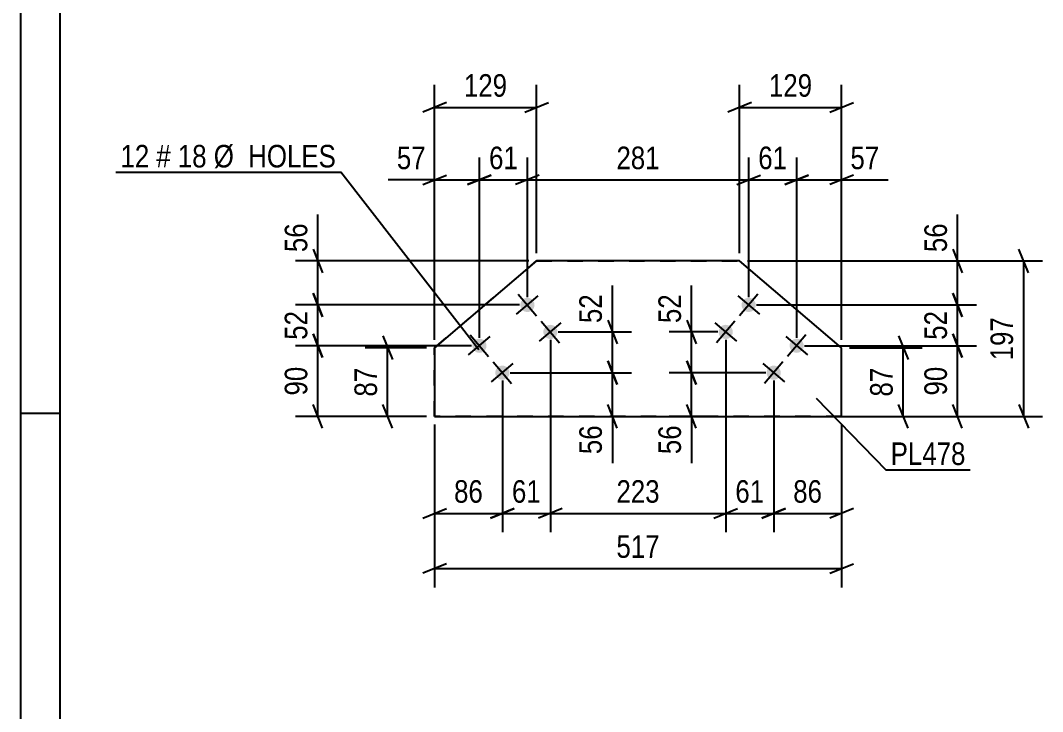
# Model space of a CAD drawing. Header units: millimetres. Extents: x 0 to 1189, y 0 to 841.
# Drawn here: x 0 to 129.7, y 111.2 to 198.9 of the extents above; entities that cross this region are included whole.
import ezdxf

# ---------------------------------------------------------------- set-up
doc = ezdxf.new("R2010")
doc.units = ezdxf.units.MM
doc.linetypes.add('DXK_LINE_DOT2', pattern=[3.9198, 1.9599, -1.9599])
doc.styles.add('Arial Narrow', font='ARIALN.TTF', dxfattribs={"height": 0.2})

# ---------------------------------------------------------------- blocks, each defined once
blk = doc.blocks.new('Unknown-570385304-1115')
at = {"color": 5, "linetype": 'Continuous'}
for p, q in [((0, 841), (0, 0)), ((5, 836), (5, 5)), ((5, 149), (0, 149))]:
    blk.add_line(p, q, dxfattribs=at)
blk = doc.blocks.new('Bolt-570385304-1989 - 1935')
at = {"linetype": 'Continuous'}
for points in [[(63.67, 163.38), (63.8, 163.51), (63.96, 163.61), (64.14, 163.67), (64.33, 163.69), (64.52, 163.68), (64.7, 163.63), (64.86, 163.54), (65, 163.41), (65.12, 163.26), (65.2, 163.09), (65.24, 162.91), (65.25, 162.72), (65.21, 162.54), (65.14, 162.36), (65.03, 162.21), (64.9, 162.08), (64.73, 161.98), (64.56, 161.92), (64.37, 161.89), (64.18, 161.91), (64, 161.96), (63.84, 162.05), (63.7, 162.18), (63.58, 162.33), (63.5, 162.5), (63.46, 162.68), (63.45, 162.87), (63.49, 163.05), (63.56, 163.23)], [(66.58, 159.95), (66.72, 160.08), (66.88, 160.18), (67.06, 160.24), (67.24, 160.27), (67.43, 160.25), (67.61, 160.2), (67.78, 160.11), (67.92, 159.99), (68.03, 159.84), (68.12, 159.67), (68.16, 159.48), (68.16, 159.3), (68.13, 159.11), (68.06, 158.94), (67.95, 158.78), (67.81, 158.65), (67.65, 158.55), (67.47, 158.49), (67.29, 158.47), (67.1, 158.48), (66.92, 158.54), (66.75, 158.63), (66.61, 158.75), (66.5, 158.9), (66.42, 159.07), (66.37, 159.25), (66.37, 159.44), (66.4, 159.63), (66.48, 159.8)], [(57.57, 158.19), (57.71, 158.32), (57.87, 158.42), (58.05, 158.48), (58.24, 158.51), (58.42, 158.49), (58.6, 158.44), (58.77, 158.35), (58.91, 158.23), (59.03, 158.08), (59.11, 157.91), (59.15, 157.72), (59.15, 157.54), (59.12, 157.35), (59.05, 157.18), (58.94, 157.02), (58.8, 156.89), (58.64, 156.8), (58.47, 156.73), (58.28, 156.71), (58.09, 156.72), (57.91, 156.78), (57.75, 156.87), (57.6, 156.99), (57.49, 157.14), (57.41, 157.31), (57.37, 157.49), (57.36, 157.68), (57.4, 157.87), (57.47, 158.04)], [(60.49, 154.77), (60.63, 154.9), (60.79, 155), (60.97, 155.06), (61.15, 155.08), (61.34, 155.07), (61.52, 155.01), (61.69, 154.92), (61.83, 154.8), (61.94, 154.65), (62.02, 154.48), (62.07, 154.3), (62.07, 154.11), (62.04, 153.92), (61.96, 153.75), (61.86, 153.6), (61.72, 153.47), (61.56, 153.37), (61.38, 153.31), (61.2, 153.28), (61.01, 153.3), (60.83, 153.35), (60.66, 153.44), (60.52, 153.56), (60.41, 153.71), (60.33, 153.88), (60.28, 154.07), (60.28, 154.25), (60.31, 154.44), (60.38, 154.61)]]:
    blk.add_hatch(color=1, dxfattribs=at).paths.add_polyline_path(points)
at = {"color": 1, "linetype": 'Continuous'}
for p, q in [((62.98, 161.63), (65.72, 163.96)), ((63.18, 164.17), (65.52, 161.42)), ((65.9, 158.2), (68.64, 160.54)), ((66.1, 160.74), (68.43, 158)), ((56.89, 156.44), (59.63, 158.78)), ((57.09, 158.98), (59.42, 156.24)), ((59.8, 153.02), (62.55, 155.35)), ((60.01, 155.55), (62.34, 152.81))]:
    blk.add_line(p, q, dxfattribs=at)
blk = doc.blocks.new('Part-570385304-1951 - 1935')
at = {"color": 2, "linetype": 'Continuous'}
for p, q in [((65.51, 168.38), (52.56, 157.36)), ((91.28, 168.38), (65.51, 168.38)), ((65.51, 168.38), (65.51, 168.38)), ((104.22, 157.36), (91.28, 168.38)), ((52.56, 157.36), (52.56, 148.63)), ((52.56, 157.36), (52.56, 157.36)), ((104.22, 148.63), (104.22, 157.36)), ((52.56, 148.63), (104.22, 148.63)), ((52.56, 148.63), (52.56, 148.63)), ((104.22, 148.63), (104.22, 148.63))]:
    blk.add_line(p, q, dxfattribs=at)
at = {"color": 7, "linetype": 'DXK_LINE_DOT2'}
for p, q in [((52.56, 157.36), (65.51, 168.38)), ((65.51, 168.38), (91.28, 168.38)), ((52.56, 148.63), (52.56, 157.36)), ((104.22, 148.63), (104.22, 157.36)), ((104.22, 148.63), (52.56, 148.63))]:
    blk.add_line(p, q, dxfattribs=at)
blk = doc.blocks.new('Bolt-570385304-1984 - 1935')
at = {"linetype": 'Continuous'}
for points in [[(91.75, 163.38), (91.89, 163.51), (92.05, 163.61), (92.23, 163.67), (92.41, 163.69), (92.6, 163.68), (92.78, 163.63), (92.95, 163.53), (93.09, 163.41), (93.2, 163.26), (93.28, 163.09), (93.33, 162.91), (93.33, 162.72), (93.3, 162.54), (93.22, 162.36), (93.12, 162.21), (92.98, 162.08), (92.82, 161.98), (92.64, 161.92), (92.46, 161.89), (92.27, 161.91), (92.09, 161.96), (91.92, 162.05), (91.78, 162.18), (91.67, 162.33), (91.59, 162.5), (91.54, 162.68), (91.54, 162.87), (91.57, 163.05), (91.65, 163.23)], [(88.84, 159.95), (88.97, 160.08), (89.13, 160.18), (89.31, 160.24), (89.5, 160.27), (89.68, 160.25), (89.87, 160.2), (90.03, 160.11), (90.17, 159.99), (90.29, 159.84), (90.37, 159.67), (90.41, 159.48), (90.42, 159.29), (90.38, 159.11), (90.31, 158.94), (90.2, 158.78), (90.06, 158.65), (89.9, 158.55), (89.73, 158.49), (89.54, 158.47), (89.35, 158.48), (89.17, 158.54), (89.01, 158.63), (88.86, 158.75), (88.75, 158.9), (88.67, 159.07), (88.63, 159.25), (88.62, 159.44), (88.66, 159.63), (88.73, 159.8)], [(97.84, 158.2), (97.98, 158.32), (98.14, 158.42), (98.32, 158.48), (98.51, 158.51), (98.69, 158.49), (98.87, 158.44), (99.04, 158.35), (99.18, 158.23), (99.3, 158.08), (99.38, 157.91), (99.42, 157.72), (99.42, 157.54), (99.39, 157.35), (99.32, 157.18), (99.21, 157.02), (99.07, 156.89), (98.91, 156.8), (98.73, 156.73), (98.55, 156.71), (98.36, 156.72), (98.18, 156.78), (98.01, 156.87), (97.87, 156.99), (97.76, 157.14), (97.68, 157.31), (97.63, 157.49), (97.63, 157.68), (97.66, 157.87), (97.74, 158.04)], [(94.93, 154.77), (95.06, 154.9), (95.22, 155), (95.4, 155.06), (95.59, 155.08), (95.78, 155.07), (95.96, 155.01), (96.12, 154.92), (96.26, 154.8), (96.38, 154.65), (96.46, 154.48), (96.5, 154.3), (96.51, 154.11), (96.47, 153.92), (96.4, 153.75), (96.29, 153.6), (96.16, 153.47), (95.99, 153.37), (95.82, 153.31), (95.63, 153.28), (95.44, 153.3), (95.26, 153.35), (95.1, 153.44), (94.95, 153.56), (94.84, 153.71), (94.76, 153.88), (94.72, 154.07), (94.71, 154.26), (94.75, 154.44), (94.82, 154.61)]]:
    blk.add_hatch(color=1, dxfattribs=at).paths.add_polyline_path(points)
at = {"color": 1, "linetype": 'Continuous'}
for p, q in [((91.06, 163.96), (93.81, 161.63)), ((93.6, 164.17), (91.27, 161.42)), ((88.15, 160.54), (90.89, 158.2)), ((90.68, 160.74), (88.35, 158)), ((97.16, 158.78), (99.9, 156.44)), ((99.69, 158.98), (97.36, 156.24)), ((94.24, 155.35), (96.98, 153.02)), ((96.78, 155.55), (94.44, 152.81))]:
    blk.add_line(p, q, dxfattribs=at)
blk = doc.blocks.new('StraightDimension-570385304-47120 - 1935')
at = {"color": 7, "linetype": 'Continuous'}
for p, q in [((89.52, 158.37), (89.52, 133.93)), ((95.61, 153.18), (95.61, 133.93)), ((88.02, 135.73), (91.02, 136.93)), ((89.52, 136.33), (95.61, 136.33)), ((97.11, 136.93), (94.11, 135.73))]:
    blk.add_line(p, q, dxfattribs=at)
at = {"color": 0}
blk.add_wipeout([(94.99, 137.08), (94.99, 141.28), (90.14, 141.28), (90.14, 137.08)], dxfattribs=at)
at = {"color": 3, "style": 'Arial Narrow'}
blk.add_text('61', height=2.863, dxfattribs=at).set_placement((90.74, 137.68))
blk = doc.blocks.new('StraightDimension-570385304-41990 - 1935')
at = {"color": 7, "linetype": 'Continuous'}
for p, q in [((98.53, 158.61), (98.53, 181.53)), ((104.22, 158.36), (104.22, 181.53)), ((97.03, 178.08), (100.03, 179.28)), ((105.72, 179.28), (102.72, 178.08)), ((98.53, 178.68), (104.22, 178.68)), ((104.22, 178.68), (110.13, 178.68)), ((104.22, 178.68), (110.13, 178.68))]:
    blk.add_line(p, q, dxfattribs=at)
at = {"color": 0}
blk.add_wipeout([(109.6, 179.43), (109.6, 183.63), (104.75, 183.63), (104.75, 179.43)], dxfattribs=at)
at = {"color": 3, "style": 'Arial Narrow'}
blk.add_text('57', height=2.863, dxfattribs=at).set_placement((105.35, 180.03))
blk = doc.blocks.new('StraightDimension-570385304-2202 - 1935')
at = {"color": 7, "linetype": 'Continuous'}
for p, q in [((52.56, 147.63), (52.56, 126.93)), ((104.22, 147.63), (104.22, 126.93)), ((54.06, 129.93), (51.06, 128.73)), ((102.72, 128.73), (105.72, 129.93)), ((52.56, 129.33), (104.22, 129.33))]:
    blk.add_line(p, q, dxfattribs=at)
at = {"color": 0}
blk.add_wipeout([(81.73, 130.08), (81.73, 134.28), (75.05, 134.28), (75.05, 130.08)], dxfattribs=at)
at = {"color": 3, "style": 'Arial Narrow'}
blk.add_text('517', height=2.863, dxfattribs=at).set_placement((75.65, 130.68))
blk = doc.blocks.new('StraightDimension-570385304-42059 - 1935')
at = {"color": 7, "linetype": 'Continuous'}
for p, q in [((127.94, 166.88), (126.74, 169.88)), ((92.28, 168.38), (129.74, 168.38)), ((127.34, 148.63), (127.34, 168.38)), ((126.74, 150.13), (127.94, 147.13)), ((104.17, 148.63), (129.74, 148.63))]:
    blk.add_line(p, q, dxfattribs=at)
at = {"color": 0}
blk.add_wipeout([(126.59, 161.85), (122.39, 161.85), (122.39, 155.16), (126.59, 155.16)], dxfattribs=at)
at = {"color": 3, "style": 'Arial Narrow'}
blk.add_text('197', height=2.863, rotation=90.0002, dxfattribs=at).set_placement((125.99, 155.76))
blk = doc.blocks.new('StraightDimension-570385304-2119 - 1935')
at = {"color": 7, "linetype": 'Continuous'}
for p, q in [((111.46, 158.86), (112.66, 155.86)), ((105.22, 157.36), (114.46, 157.36)), ((112.06, 148.63), (112.06, 157.36)), ((112.66, 147.13), (111.46, 150.13)), ((105.22, 148.63), (114.46, 148.63))]:
    blk.add_line(p, q, dxfattribs=at)
at = {"color": 0}
blk.add_wipeout([(111.31, 155.42), (107.11, 155.42), (107.11, 150.56), (111.31, 150.56)], dxfattribs=at)
at = {"color": 3, "style": 'Arial Narrow'}
blk.add_text('87', height=2.863, rotation=90.0002, dxfattribs=at).set_placement((110.71, 151.16))
blk = doc.blocks.new('StraightDimension-570385304-41991 - 1935')
at = {"color": 7, "linetype": 'Continuous'}
for p, q in [((92.44, 163.79), (92.44, 181.53)), ((98.53, 158.61), (98.53, 181.53)), ((90.94, 178.08), (93.94, 179.28)), ((100.03, 179.28), (97.03, 178.08)), ((92.44, 178.68), (98.53, 178.68))]:
    blk.add_line(p, q, dxfattribs=at)
at = {"color": 0}
blk.add_wipeout([(97.91, 179.43), (97.91, 183.63), (93.05, 183.63), (93.05, 179.43)], dxfattribs=at)
at = {"color": 3, "style": 'Arial Narrow'}
blk.add_text('61', height=2.863, dxfattribs=at).set_placement((93.65, 180.03))
blk = doc.blocks.new('StraightDimension-570385304-41992 - 1935')
at = {"color": 7, "linetype": 'Continuous'}
for p, q in [((64.35, 163.79), (64.35, 181.53)), ((92.44, 163.79), (92.44, 181.53)), ((65.85, 179.28), (62.85, 178.08)), ((90.94, 178.08), (93.94, 179.28)), ((64.35, 178.68), (92.44, 178.68))]:
    blk.add_line(p, q, dxfattribs=at)
at = {"color": 0}
blk.add_wipeout([(81.73, 179.43), (81.73, 183.63), (75.05, 183.63), (75.05, 179.43)], dxfattribs=at)
at = {"color": 3, "style": 'Arial Narrow'}
blk.add_text('281', height=2.863, dxfattribs=at).set_placement((75.65, 180.03))
blk = doc.blocks.new('StraightDimension-570385304-41993 - 1935')
at = {"color": 7, "linetype": 'Continuous'}
for p, q in [((58.26, 158.61), (58.26, 181.53)), ((64.35, 163.79), (64.35, 181.53)), ((56.76, 178.08), (59.76, 179.28)), ((65.85, 179.28), (62.85, 178.08)), ((58.26, 178.68), (64.35, 178.68))]:
    blk.add_line(p, q, dxfattribs=at)
at = {"color": 0}
blk.add_wipeout([(63.73, 179.43), (63.73, 183.63), (58.88, 183.63), (58.88, 179.43)], dxfattribs=at)
at = {"color": 3, "style": 'Arial Narrow'}
blk.add_text('61', height=2.863, dxfattribs=at).set_placement((59.48, 180.03))
blk = doc.blocks.new('StraightDimension-570385304-41994 - 1935')
at = {"color": 7, "linetype": 'Continuous'}
for p, q in [((52.56, 158.36), (52.56, 181.53)), ((58.26, 158.61), (58.26, 181.53)), ((51.06, 178.08), (54.06, 179.28)), ((59.76, 179.28), (56.76, 178.08)), ((52.56, 178.68), (46.66, 178.68)), ((52.56, 178.68), (46.66, 178.68)), ((52.56, 178.68), (58.26, 178.68))]:
    blk.add_line(p, q, dxfattribs=at)
at = {"color": 0}
blk.add_wipeout([(52.04, 179.43), (52.04, 183.63), (47.18, 183.63), (47.18, 179.43)], dxfattribs=at)
at = {"color": 3, "style": 'Arial Narrow'}
blk.add_text('57', height=2.863, dxfattribs=at).set_placement((47.78, 180.03))
blk = doc.blocks.new('StraightDimension-570385304-41996 - 1935')
at = {"color": 7, "linetype": 'Continuous'}
for p, q in [((52.56, 158.36), (52.56, 190.73)), ((65.51, 169.38), (65.51, 190.73)), ((54.06, 188.48), (51.06, 187.28)), ((64.01, 187.28), (67.01, 188.48)), ((52.56, 187.88), (65.51, 187.88))]:
    blk.add_line(p, q, dxfattribs=at)
at = {"color": 0}
blk.add_wipeout([(62.38, 188.63), (62.38, 192.83), (55.69, 192.83), (55.69, 188.63)], dxfattribs=at)
at = {"color": 3, "style": 'Arial Narrow'}
blk.add_text('129', height=2.863, dxfattribs=at).set_placement((56.29, 189.23))
blk = doc.blocks.new('StraightDimension-570385304-41998 - 1935')
at = {"color": 7, "linetype": 'Continuous'}
for p, q in [((91.28, 169.38), (91.28, 190.73)), ((104.22, 158.36), (104.22, 190.73)), ((92.78, 188.48), (89.78, 187.28)), ((102.72, 187.28), (105.72, 188.48)), ((91.28, 187.88), (104.22, 187.88))]:
    blk.add_line(p, q, dxfattribs=at)
at = {"color": 0}
blk.add_wipeout([(101.09, 188.63), (101.09, 192.83), (94.41, 192.83), (94.41, 188.63)], dxfattribs=at)
at = {"color": 3, "style": 'Arial Narrow'}
blk.add_text('129', height=2.863, dxfattribs=at).set_placement((95.01, 189.23))
blk = doc.blocks.new('StraightDimension-570385304-42000 - 1935')
at = {"color": 7, "linetype": 'Continuous'}
for p, q in [((46.01, 158.86), (47.21, 155.86)), ((51.56, 157.36), (43.76, 157.36)), ((46.61, 148.63), (46.61, 157.36)), ((47.21, 147.13), (46.01, 150.13)), ((51.56, 148.63), (43.76, 148.63))]:
    blk.add_line(p, q, dxfattribs=at)
at = {"color": 0}
blk.add_wipeout([(45.86, 155.42), (41.66, 155.42), (41.66, 150.56), (45.86, 150.56)], dxfattribs=at)
at = {"color": 3, "style": 'Arial Narrow'}
blk.add_text('87', height=2.863, rotation=90.0002, dxfattribs=at).set_placement((45.26, 151.16))
blk = doc.blocks.new('StraightDimension-570385304-47122 - 1935')
at = {"color": 7, "linetype": 'Continuous'}
for p, q in [((67.27, 158.37), (67.27, 133.93)), ((61.18, 153.18), (61.18, 133.93)), ((59.68, 135.73), (62.68, 136.93)), ((61.18, 136.33), (67.27, 136.33)), ((68.77, 136.93), (65.77, 135.73))]:
    blk.add_line(p, q, dxfattribs=at)
at = {"color": 0}
blk.add_wipeout([(66.65, 137.08), (66.65, 141.28), (61.79, 141.28), (61.79, 137.08)], dxfattribs=at)
at = {"color": 3, "style": 'Arial Narrow'}
blk.add_text('61', height=2.863, dxfattribs=at).set_placement((62.39, 137.68))
blk = doc.blocks.new('StraightDimension-570385304-42006 - 1935')
at = {"color": 7, "linetype": 'Continuous'}
for p, q in [((37.76, 168.38), (37.76, 174.28)), ((37.76, 168.38), (37.76, 174.28)), ((37.16, 169.88), (38.36, 166.88)), ((64.51, 168.38), (34.91, 168.38)), ((37.76, 162.79), (37.76, 168.38)), ((38.36, 161.29), (37.16, 164.29)), ((63.35, 162.79), (34.91, 162.79))]:
    blk.add_line(p, q, dxfattribs=at)
at = {"color": 0}
blk.add_wipeout([(37.01, 173.76), (32.81, 173.76), (32.81, 168.9), (37.01, 168.9)], dxfattribs=at)
at = {"color": 3, "style": 'Arial Narrow'}
blk.add_text('56', height=2.863, rotation=90.0002, dxfattribs=at).set_placement((36.41, 169.5))
blk = doc.blocks.new('StraightDimension-570385304-42007 - 1935')
at = {"color": 7, "linetype": 'Continuous'}
for p, q in [((37.16, 164.29), (38.36, 161.29)), ((63.35, 162.79), (34.91, 162.79)), ((37.76, 157.61), (37.76, 162.79)), ((38.36, 156.11), (37.16, 159.11)), ((57.26, 157.61), (34.91, 157.61))]:
    blk.add_line(p, q, dxfattribs=at)
at = {"color": 0}
blk.add_wipeout([(37.01, 162.63), (32.81, 162.63), (32.81, 157.77), (37.01, 157.77)], dxfattribs=at)
at = {"color": 3, "style": 'Arial Narrow'}
blk.add_text('52', height=2.863, rotation=90.0002, dxfattribs=at).set_placement((36.41, 158.37))
blk = doc.blocks.new('StraightDimension-570385304-42008 - 1935')
at = {"color": 7, "linetype": 'Continuous'}
for p, q in [((37.16, 159.11), (38.36, 156.11)), ((57.26, 157.61), (34.91, 157.61)), ((37.76, 148.63), (37.76, 157.61)), ((38.36, 147.13), (37.16, 150.13)), ((51.56, 148.63), (34.91, 148.63))]:
    blk.add_line(p, q, dxfattribs=at)
at = {"color": 0}
blk.add_wipeout([(37.01, 155.55), (32.81, 155.55), (32.81, 150.69), (37.01, 150.69)], dxfattribs=at)
at = {"color": 3, "style": 'Arial Narrow'}
blk.add_text('90', height=2.863, rotation=90.0002, dxfattribs=at).set_placement((36.41, 151.29))
blk = doc.blocks.new('StraightDimension-570385304-42030 - 1935')
at = {"color": 7, "linetype": 'Continuous'}
for p, q in [((75.15, 159.37), (75.15, 165.27)), ((75.15, 159.37), (75.15, 165.27)), ((74.55, 160.87), (75.75, 157.87)), ((68.27, 159.37), (77.55, 159.37)), ((75.15, 154.18), (75.15, 159.37)), ((75.75, 152.68), (74.55, 155.68)), ((62.18, 154.18), (77.55, 154.18))]:
    blk.add_line(p, q, dxfattribs=at)
at = {"color": 0}
blk.add_wipeout([(74.4, 164.75), (70.2, 164.75), (70.2, 159.89), (74.4, 159.89)], dxfattribs=at)
at = {"color": 3, "style": 'Arial Narrow'}
blk.add_text('52', height=2.863, rotation=90.0002, dxfattribs=at).set_placement((73.8, 160.49))
blk = doc.blocks.new('StraightDimension-570385304-42031 - 1935')
at = {"color": 7, "linetype": 'Continuous'}
for p, q in [((74.55, 155.68), (75.75, 152.68)), ((62.18, 154.18), (77.55, 154.18)), ((75.15, 148.63), (75.15, 154.18)), ((75.75, 147.13), (74.55, 150.13)), ((66.04, 148.63), (77.55, 148.63)), ((75.15, 148.63), (75.15, 142.72)), ((75.15, 148.63), (75.15, 142.72))]:
    blk.add_line(p, q, dxfattribs=at)
at = {"color": 0}
blk.add_wipeout([(74.4, 148.1), (70.2, 148.1), (70.2, 143.25), (74.4, 143.25)], dxfattribs=at)
at = {"color": 3, "style": 'Arial Narrow'}
blk.add_text('56', height=2.863, rotation=90.0002, dxfattribs=at).set_placement((73.8, 143.85))
blk = doc.blocks.new('StraightDimension-570385304-47119 - 1935')
at = {"color": 7, "linetype": 'Continuous'}
for p, q in [((95.61, 153.18), (95.61, 133.93)), ((104.22, 147.63), (104.22, 133.93)), ((94.11, 135.73), (97.11, 136.93)), ((95.61, 136.33), (104.22, 136.33)), ((105.72, 136.93), (102.72, 135.73))]:
    blk.add_line(p, q, dxfattribs=at)
at = {"color": 0}
blk.add_wipeout([(102.34, 137.08), (102.34, 141.28), (97.49, 141.28), (97.49, 137.08)], dxfattribs=at)
at = {"color": 3, "style": 'Arial Narrow'}
blk.add_text('86', height=2.863, dxfattribs=at).set_placement((98.09, 137.68))
blk = doc.blocks.new('StraightDimension-570385304-47121 - 1935')
at = {"color": 7, "linetype": 'Continuous'}
for p, q in [((67.27, 158.37), (67.27, 133.93)), ((89.52, 158.37), (89.52, 133.93)), ((68.77, 136.93), (65.77, 135.73)), ((67.27, 136.33), (89.52, 136.33)), ((88.02, 135.73), (91.02, 136.93))]:
    blk.add_line(p, q, dxfattribs=at)
at = {"color": 0}
blk.add_wipeout([(81.73, 137.08), (81.73, 141.28), (75.05, 141.28), (75.05, 137.08)], dxfattribs=at)
at = {"color": 3, "style": 'Arial Narrow'}
blk.add_text('223', height=2.863, dxfattribs=at).set_placement((75.65, 137.68))
blk = doc.blocks.new('StraightDimension-570385304-47123 - 1935')
at = {"color": 7, "linetype": 'Continuous'}
for p, q in [((61.18, 153.18), (61.18, 133.93)), ((52.56, 147.63), (52.56, 133.93)), ((51.06, 135.73), (54.06, 136.93)), ((52.56, 136.33), (61.18, 136.33)), ((62.68, 136.93), (59.68, 135.73))]:
    blk.add_line(p, q, dxfattribs=at)
at = {"color": 0}
blk.add_wipeout([(59.3, 137.08), (59.3, 141.28), (54.44, 141.28), (54.44, 137.08)], dxfattribs=at)
at = {"color": 3, "style": 'Arial Narrow'}
blk.add_text('86', height=2.863, dxfattribs=at).set_placement((55.04, 137.68))
blk = doc.blocks.new('StraightDimension-570385304-47169 - 1935')
at = {"color": 7, "linetype": 'Continuous'}
for p, q in [((118.95, 168.38), (118.95, 174.28)), ((118.95, 168.38), (118.95, 174.28)), ((118.35, 169.88), (119.55, 166.88)), ((92.28, 168.38), (121.35, 168.38)), ((118.95, 162.79), (118.95, 168.38)), ((119.55, 161.29), (118.35, 164.29)), ((93.44, 162.79), (121.35, 162.79))]:
    blk.add_line(p, q, dxfattribs=at)
at = {"color": 0}
blk.add_wipeout([(118.2, 173.76), (114, 173.76), (114, 168.9), (118.2, 168.9)], dxfattribs=at)
at = {"color": 3, "style": 'Arial Narrow'}
blk.add_text('56', height=2.863, rotation=90.0002, dxfattribs=at).set_placement((117.6, 169.5))
blk = doc.blocks.new('StraightDimension-570385304-47170 - 1935')
at = {"color": 7, "linetype": 'Continuous'}
for p, q in [((118.35, 164.29), (119.55, 161.29)), ((93.44, 162.79), (121.35, 162.79)), ((118.95, 157.61), (118.95, 162.79)), ((119.55, 156.11), (118.35, 159.11)), ((99.53, 157.61), (121.35, 157.61))]:
    blk.add_line(p, q, dxfattribs=at)
at = {"color": 0}
blk.add_wipeout([(118.2, 162.63), (114, 162.63), (114, 157.77), (118.2, 157.77)], dxfattribs=at)
at = {"color": 3, "style": 'Arial Narrow'}
blk.add_text('52', height=2.863, rotation=90.0002, dxfattribs=at).set_placement((117.6, 158.37))
blk = doc.blocks.new('StraightDimension-570385304-47171 - 1935')
at = {"color": 7, "linetype": 'Continuous'}
for p, q in [((118.35, 159.11), (119.55, 156.11)), ((99.53, 157.61), (121.35, 157.61)), ((118.95, 148.63), (118.95, 157.61)), ((119.55, 147.13), (118.35, 150.13)), ((105.22, 148.63), (121.35, 148.63))]:
    blk.add_line(p, q, dxfattribs=at)
at = {"color": 0}
blk.add_wipeout([(118.2, 155.55), (114, 155.55), (114, 150.69), (118.2, 150.69)], dxfattribs=at)
at = {"color": 3, "style": 'Arial Narrow'}
blk.add_text('90', height=2.863, rotation=90.0002, dxfattribs=at).set_placement((117.6, 151.29))
blk = doc.blocks.new('StraightDimension-570385304-47229 - 1935')
at = {"color": 7, "linetype": 'Continuous'}
for p, q in [((85.19, 159.37), (85.19, 165.27)), ((85.19, 159.37), (85.19, 165.27)), ((84.59, 160.87), (85.79, 157.87)), ((88.52, 159.37), (82.34, 159.37)), ((85.19, 154.18), (85.19, 159.37)), ((85.79, 152.68), (84.59, 155.68)), ((94.61, 154.18), (82.34, 154.18))]:
    blk.add_line(p, q, dxfattribs=at)
at = {"color": 0}
blk.add_wipeout([(84.44, 164.75), (80.24, 164.75), (80.24, 159.89), (84.44, 159.89)], dxfattribs=at)
at = {"color": 3, "style": 'Arial Narrow'}
blk.add_text('52', height=2.863, rotation=90.0002, dxfattribs=at).set_placement((83.84, 160.49))
blk = doc.blocks.new('StraightDimension-570385304-47230 - 1935')
at = {"color": 7, "linetype": 'Continuous'}
for p, q in [((84.59, 155.68), (85.79, 152.68)), ((94.61, 154.18), (82.34, 154.18)), ((85.19, 148.63), (85.19, 154.18)), ((85.79, 147.13), (84.59, 150.13)), ((88.08, 148.63), (82.34, 148.63)), ((85.19, 148.63), (85.19, 142.72)), ((85.19, 148.63), (85.19, 142.72))]:
    blk.add_line(p, q, dxfattribs=at)
at = {"color": 0}
blk.add_wipeout([(84.44, 148.1), (80.24, 148.1), (80.24, 143.25), (84.44, 143.25)], dxfattribs=at)
at = {"color": 3, "style": 'Arial Narrow'}
blk.add_text('56', height=2.863, rotation=90.0002, dxfattribs=at).set_placement((83.84, 143.85))
blk = doc.blocks.new('Mark-570385304-1947 - 1935')
at = {"color": 0}
blk.add_wipeout([(119.96, 142.47), (119.96, 145.47), (110.46, 145.47), (110.46, 142.47)], dxfattribs=at)
blk.add_wipeout([(119.96, 142.47), (119.96, 145.47), (110.46, 145.47), (110.46, 142.47)], dxfattribs=at)
at = {"color": 30, "linetype": 'Continuous'}
for p, q in [((100.98, 150.96), (109.86, 141.87)), ((109.86, 141.87), (120.56, 141.87))]:
    blk.add_line(p, q, dxfattribs=at)
at = {"color": 3, "style": 'Arial Narrow'}
blk.add_text('PL478', height=2.863, dxfattribs=at).set_placement((110.46, 142.47))
blk = doc.blocks.new('MarkSet-570385304-2345 - 1935')
at = {"color": 0}
for points in [[(16.35, 180.25), (16.35, 183.25), (12.7, 183.25), (12.7, 180.25)], [(19.08, 180.25), (19.08, 183.25), (17.25, 183.25), (17.25, 180.25)], [(23.64, 180.25), (23.64, 183.25), (19.98, 183.25), (19.98, 180.25)], [(40.06, 180.25), (40.06, 183.25), (24.54, 183.25), (24.54, 180.25)]]:
    blk.add_wipeout(points, dxfattribs=at)
for points in [[(16.35, 180.25), (16.35, 183.25), (12.7, 183.25), (12.7, 180.25)], [(19.08, 180.25), (19.08, 183.25), (17.25, 183.25), (17.25, 180.25)], [(23.64, 180.25), (23.64, 183.25), (19.98, 183.25), (19.98, 180.25)], [(40.06, 180.25), (40.06, 183.25), (24.54, 183.25), (24.54, 180.25)]]:
    blk.add_wipeout(points, dxfattribs=at)
at = {"color": 7, "linetype": 'Continuous'}
for p in [(12.1, 179.65), (58.2, 157.1)]:
    blk.add_line(p, (40.66, 179.65), dxfattribs=at)
at = {"color": 3, "style": 'Arial Narrow'}
for s, height, p in [('12', 2.863, (12.7, 180.25)), ('#', 2.86, (17.25, 180.25)), ('18', 2.863, (19.98, 180.25)), ('Ø  HOLES', 2.863, (24.54, 180.25))]:
    blk.add_text(s, height=height, dxfattribs=at).set_placement(p)

msp = doc.modelspace()

# ---------------------------------------------------------------- block references
for name in ['Unknown-570385304-1115', 'Part-570385304-1951 - 1935', 'Bolt-570385304-1989 - 1935', 'Bolt-570385304-1984 - 1935']:
    msp.add_blockref(name, (0, 0))

# ---------------------------------------------------------------- next in the draw order: block references
msp.add_blockref('StraightDimension-570385304-47120 - 1935', (0, 0))

# ---------------------------------------------------------------- next in the draw order: block references
for name in ['StraightDimension-570385304-41990 - 1935', 'StraightDimension-570385304-2202 - 1935']:
    msp.add_blockref(name, (0, 0))

# ---------------------------------------------------------------- next in the draw order: block references
msp.add_blockref('StraightDimension-570385304-42059 - 1935', (0, 0))

# ---------------------------------------------------------------- next in the draw order: block references
for name in ['StraightDimension-570385304-41991 - 1935', 'StraightDimension-570385304-2119 - 1935']:
    msp.add_blockref(name, (0, 0))

# ---------------------------------------------------------------- next in the draw order: block references
for name in ['StraightDimension-570385304-41992 - 1935', 'StraightDimension-570385304-47119 - 1935']:
    msp.add_blockref(name, (0, 0))

# ---------------------------------------------------------------- next in the draw order: block references
for name in ['StraightDimension-570385304-41998 - 1935', 'StraightDimension-570385304-41993 - 1935']:
    msp.add_blockref(name, (0, 0))

# ---------------------------------------------------------------- next in the draw order: block references
for name in ['StraightDimension-570385304-41994 - 1935', 'StraightDimension-570385304-47169 - 1935']:
    msp.add_blockref(name, (0, 0))

# ---------------------------------------------------------------- next in the draw order: block references
for name in ['StraightDimension-570385304-41996 - 1935', 'StraightDimension-570385304-47170 - 1935']:
    msp.add_blockref(name, (0, 0))

# ---------------------------------------------------------------- next in the draw order: block references
for name in ['StraightDimension-570385304-42006 - 1935', 'StraightDimension-570385304-42000 - 1935', 'StraightDimension-570385304-47122 - 1935', 'StraightDimension-570385304-47171 - 1935']:
    msp.add_blockref(name, (0, 0))

# ---------------------------------------------------------------- next in the draw order: block references
for name in ['StraightDimension-570385304-42007 - 1935', 'Mark-570385304-1947 - 1935']:
    msp.add_blockref(name, (0, 0))

# ---------------------------------------------------------------- next in the draw order: block references
for name in ['StraightDimension-570385304-42030 - 1935', 'StraightDimension-570385304-42008 - 1935']:
    msp.add_blockref(name, (0, 0))

# ---------------------------------------------------------------- next in the draw order: block references
for name in ['MarkSet-570385304-2345 - 1935', 'StraightDimension-570385304-42031 - 1935']:
    msp.add_blockref(name, (0, 0))

# ---------------------------------------------------------------- next in the draw order: block references
for name in ['StraightDimension-570385304-47121 - 1935', 'StraightDimension-570385304-47123 - 1935']:
    msp.add_blockref(name, (0, 0))

# ---------------------------------------------------------------- next in the draw order: block references
msp.add_blockref('StraightDimension-570385304-47229 - 1935', (0, 0))

# ---------------------------------------------------------------- next in the draw order: block references
msp.add_blockref('StraightDimension-570385304-47230 - 1935', (0, 0))

doc.saveas('drawing.dxf')
